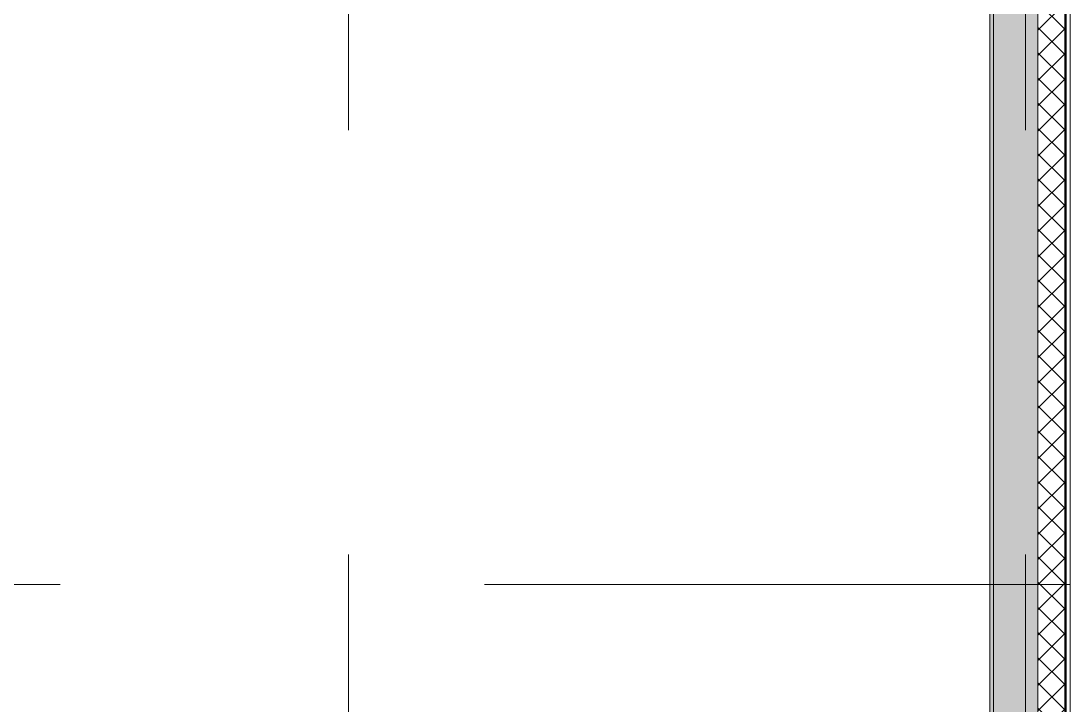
# Model space of a CAD drawing. Header units: millimetres. Extents: x -7229 to 196340, y -8553 to 29000.
# Drawn here: x 169588 to 175476, y 2924 to 6762 of the extents above; entities that cross this region are included whole.
import ezdxf

# ---------------------------------------------------------------- set-up
doc = ezdxf.new("R2010")
doc.units = ezdxf.units.MM
doc.linetypes.add('Осевая', pattern=[15875, 3175, -2381.25, 7937.5, -2381.25])
for name, color, linetype, lineweight in [('A-WALL-1', 7, 'Continuous', 9), ('A-WALL-4', 7, 'Continuous', 13), ('I-WALL-6', 7, 'Continuous', 9), ('Оси', 7, 'Continuous', 9), ('Оси-2', 7, 'Осевая', 9)]:
    doc.layers.add(name, color=color, linetype=linetype, lineweight=lineweight)
doc.layers.add('I-WALL-8', color=9, linetype='Continuous', lineweight=9, true_color=0x808080)

msp = doc.modelspace()

# ---------------------------------------------------------------- hatches: boundary and pattern name
at = {"layer": 'A-WALL-1'}
h = msp.add_hatch(dxfattribs=at)
h.set_pattern_fill('FP_144', color=256, style=0, pattern_type=2)
h.set_pattern_definition([(45, (50216.3, 0), (-70.71068, 70.71068), []), (135, (50216.3, 0), (-70.71068, -70.71068), [])])
h.paths.add_polyline_path([(175446.3, -250), (175446.3, 7700), (175296.3, 7700), (175296.3, -250), (175406.3, -250)])
h.paths.add_polyline_path([(175296.3, 8900), (175446.3, 8900), (175446.3, 10820), (175296.3, 10820), (175296.3, 9354.3)])
h.paths.add_polyline_path([(175446.3, 13120), (175446.3, 13670), (175296.3, 13670), (175296.3, 13120), (175406.3, 13120)])
h.paths.add_polyline_path([(175446.3, 15220), (175446.3, 21550), (175296.3, 21550), (175296.3, 15220), (175406.3, 15220)])
at = {"layer": 'I-WALL-6'}
h = msp.add_hatch(dxfattribs=at)
h.set_pattern_fill('FP_141', color=256, style=0, pattern_type=2)
h.set_pattern_definition([(45, (50216.3, 0), (-57.024626, 57.024626), []), (45, (50273.33, 0), (-57.024626, 57.024626), [100.806, -20.161, 3.353, -16.808])])
h.paths.add_polyline_path([(175046.3, -100), (175296.3, -100), (175296.3, 7700), (175244.3, 7700), (175244.3, 7720), (175046.3, 7719), (175046.3, -84.8)])
at = {"layer": 'I-WALL-8'}
h = msp.add_hatch(dxfattribs=at)
h.set_pattern_fill('FP_184', color=256, style=0, pattern_type=2)
h.set_pattern_definition([(0, (50216.302, 0), (121.92, 30.48), [10.058, -81.382, 10.058, -81.382, -487.68]), (0, (50216.302, 0), (121.92, 30.48), [-182.88, 10.058, -172.822, 10.058, -81.382, -213.36]), (0, (50216.302, 0), (121.92, 30.48), [-457.2, 10.058, -50.902, 10.058, -142.342]), (120, (50262.022, 15.24), (-87.356454, 90.345817), [10.058, -81.382, 10.058, -81.382, -487.68]), (120, (50262.022, 15.24), (-87.356454, 90.345817), [-182.88, 10.058, -172.822, 10.058, -81.382, -213.36]), (120, (50262.022, 15.24), (-87.356454, 90.345817), [-457.2, 10.058, -50.902, 10.058, -142.342]), (240, (50277.262, 76.2), (-34.563546, -120.825817), [10.058, -81.382, 10.058, -81.382, -487.68]), (240, (50277.262, 76.2), (-34.563546, -120.825817), [-182.88, 10.058, -172.822, 10.058, -81.382, -213.36]), (240, (50277.262, 76.2), (-34.563546, -120.825817), [-457.2, 10.058, -50.902, 10.058, -142.342])])
h.paths.add_polyline_path([(175026.3, 160), (175046.3, 160), (175046.3, 7700), (175026.3, 7700), (175026.3, 165.9)])
h.paths.add_polyline_path([(175028.2, 9961.9), (175046.3, 9969.5), (175045.3, 9979), (175029.6, 9963.3)])

# ---------------------------------------------------------------- linework, layer by layer
at = {"layer": 'A-WALL-1'}
for p, q in [((175476.3, 11722), (175476.3, -280)), ((175454.3, -258), (175454.3, 10820)), ((175296.3, 8900), (175296.3, -100))]:
    msp.add_line(p, q, dxfattribs=at)
at = {"layer": 'A-WALL-4'}
for p, q in [((175046.3, 7700), (175046.3, 160)), ((175446.3, -250), (175446.3, 7700)), ((175449.3, -253), (175449.3, 7700))]:
    msp.add_line(p, q, dxfattribs=at)
at = {"layer": 'I-WALL-6'}
for p, q in [((175026.3, 7719), (175026.3, 160)), ((175025.3, 6620), (175025.3, 6028.4)), ((175025.3, 6620), (175026.3, 6620)), ((175026.3, 6488.8), (175025.3, 6488.8)), ((175025.3, 6245.9), (175026.3, 6245.9)), ((175026.3, 6221.5), (175025.3, 6221.5)), ((175025.3, 6143.1), (175026.3, 6143.1)), ((175025.3, 6028.4), (175026.3, 6028.4)), ((175025.3, 5753.2), (175025.3, 4969.3)), ((175025.3, 5753.2), (175026.3, 5753.2)), ((175026.3, 5363.3), (175025.3, 5363.3)), ((175025.3, 4969.3), (175026.3, 4969.3)), ((175026.3, 4922), (175025.3, 4922)), ((175025.3, 3769), (175025.3, 4922)), ((175025.3, 4822.7), (175026.3, 4822.7)), ((175025.3, 4636), (175026.3, 4636)), ((175026.3, 4608.4), (175025.3, 4608.4)), ((175025.3, 4432.8), (175026.3, 4432.8)), ((175025.3, 4422.8), (175026.3, 4422.8)), ((175025.3, 4262.7), (175026.3, 4262.7)), ((175026.3, 4243.9), (175025.3, 4243.9)), ((175025.3, 4105.3), (175026.3, 4105.3)), ((175026.3, 4094.6), (175025.3, 4094.6)), ((175026.3, 4043.6), (175025.3, 4043.6)), ((175025.3, 3827.2), (175026.3, 3827.2)), ((175025.3, 3769), (175026.3, 3769)), ((175025.3, 3759), (175026.3, 3759)), ((175025.3, 3427.3), (175025.3, 3759)), ((175025.3, 3427.3), (175026.3, 3427.3)), ((175026.3, 2975.4), (175025.3, 2975.4)), ((175025.3, 2975.4), (175025.3, 2974.5)), ((175025.3, 2975), (175026.3, 2975)), ((175025.3, 2974.5), (175026.3, 2974.5))]:
    msp.add_line(p, q, dxfattribs=at)
at = {"layer": 'I-WALL-6', "flags": 128}
for points in [[(175025.3, 5026.6), (175025.3, 5038.3), (175025.3, 5050.8), (175025.3, 5063.5), (175025.3, 5076), (175025.3, 5087.7), (175025.3, 5098.4), (175025.3, 5107.4), (175025.3, 5114.5), (175025.3, 5119.5), (175025.3, 5122), (175025.3, 5122.1), (175025.3, 5119.7), (175025.3, 5114.9), (175025.3, 5107.9), (175025.3, 5098.9), (175025.3, 5088.4)], [(175025.3, 4975.1), (175025.3, 4985.6), (175025.3, 4997.2), (175025.3, 5009.4), (175025.3, 5021.9), (175025.3, 5034.2), (175025.3, 5046.1), (175025.3, 5057.2), (175025.3, 5067), (175025.3, 5075.4), (175025.3, 5082), (175025.3, 5086.7), (175025.3, 5089.4), (175025.3, 5089.9), (175025.3, 5088.2), (175025.3, 5084.3), (175025.3, 5078.5), (175025.3, 5070.8), (175025.3, 5061.6)], [(175025.3, 5088.4), (175025.3, 5076.6), (175025.3, 5064.2), (175025.3, 5051.5), (175025.3, 5039), (175025.3, 5027.2), (175025.3, 5016.6), (175025.3, 5007.5), (175025.3, 5000.4), (175025.3, 4995.5), (175025.3, 4992.9), (175025.3, 4992.9), (175025.3, 4995.3), (175025.3, 5000.1), (175025.3, 5007.1), (175025.3, 5016), (175025.3, 5026.6)], [(175025.3, 5061.6), (175025.3, 5051), (175025.3, 5039.5), (175025.3, 5027.3), (175025.3, 5014.8), (175025.3, 5002.4), (175025.3, 4990.5), (175025.3, 4979.5), (175025.3, 4969.6), (175025.3, 4961.3), (175025.3, 4954.6), (175025.3, 4949.9), (175025.3, 4947.3), (175025.3, 4946.8), (175025.3, 4948.5), (175025.3, 4952.3), (175025.3, 4958.2), (175025.3, 4965.8), (175025.3, 4975.1)], [(175025.3, 4947.8), (175025.3, 4955.8), (175025.3, 4964.4), (175025.3, 4973.6), (175025.3, 4982.9), (175025.3, 4992.2), (175025.3, 5001.1), (175025.3, 5009.4), (175025.3, 5016.8), (175025.3, 5023.1), (175025.3, 5028.1), (175025.3, 5031.6), (175025.3, 5033.6), (175025.3, 5033.9), (175025.3, 5032.7), (175025.3, 5029.8), (175025.3, 5025.4), (175025.3, 5019.7), (175025.3, 5012.7)], [(175025.3, 5012.7), (175025.3, 5004.8), (175025.3, 4996.1), (175025.3, 4987), (175025.3, 4977.6), (175025.3, 4968.4), (175025.3, 4959.4), (175025.3, 4951.2), (175025.3, 4943.8), (175025.3, 4937.5), (175025.3, 4932.5), (175025.3, 4929), (175025.3, 4927), (175025.3, 4926.6), (175025.3, 4927.9), (175025.3, 4930.8), (175025.3, 4935.2), (175025.3, 4940.9), (175025.3, 4947.8)], [(175025.3, 4864.4), (175025.3, 4879.5), (175025.3, 4895.8), (175025.3, 4912.7), (175025.3, 4929.7), (175025.3, 4946.1), (175025.3, 4961.4), (175025.3, 4975.1), (175025.3, 4986.7), (175025.3, 4995.8), (175025.3, 5002.2), (175025.3, 5005.5), (175025.3, 5005.7), (175025.3, 5002.8), (175025.3, 4996.8), (175025.3, 4988), (175025.3, 4976.7), (175025.3, 4963.3)], [(175025.3, 4934.1), (175025.3, 4938.2), (175025.3, 4942.6), (175025.3, 4947.2), (175025.3, 4951.9), (175025.3, 4956.6), (175025.3, 4961.1), (175025.3, 4965.4), (175025.3, 4969.3)], [(175025.3, 4963.3), (175025.3, 4948.1), (175025.3, 4931.8), (175025.3, 4914.9), (175025.3, 4898), (175025.3, 4881.5), (175025.3, 4866.2), (175025.3, 4852.5), (175025.3, 4840.9), (175025.3, 4831.8), (175025.3, 4825.5), (175025.3, 4822.2), (175025.3, 4822), (175025.3, 4824.9), (175025.3, 4830.8), (175025.3, 4839.6), (175025.3, 4850.9), (175025.3, 4864.4)], [(175025.3, 4923), (175025.3, 4925.8), (175025.3, 4928.8), (175025.3, 4931.9), (175025.3, 4935), (175025.3, 4938.1), (175025.3, 4940.9), (175025.3, 4943.4), (175025.3, 4945.6), (175025.3, 4947.3), (175025.3, 4948.5), (175025.3, 4949.2), (175025.3, 4949.2), (175025.3, 4948.7), (175025.3, 4947.7), (175025.3, 4946.1), (175025.3, 4944), (175025.3, 4941.5)], [(175025.3, 4941.5), (175025.3, 4938.7), (175025.3, 4935.7), (175025.3, 4932.6), (175025.3, 4929.5), (175025.3, 4926.5), (175025.3, 4923.6), (175025.3, 4921.1), (175025.3, 4918.9), (175025.3, 4917.2), (175025.3, 4916), (175025.3, 4915.4), (175025.3, 4915.3), (175025.3, 4915.8), (175025.3, 4916.9), (175025.3, 4918.5), (175025.3, 4920.5), (175025.3, 4923)], [(175025.3, 4922), (175025.3, 4922.1), (175025.3, 4923.1), (175025.3, 4924.8), (175025.3, 4927.3), (175025.3, 4930.4), (175025.3, 4934.1)], [(175025.3, 4841.8), (175025.3, 4845.4), (175025.3, 4849.2), (175025.3, 4853.2), (175025.3, 4857.3), (175025.3, 4861.4), (175025.3, 4865.3), (175025.3, 4868.9), (175025.3, 4872.1), (175025.3, 4874.8), (175025.3, 4876.9), (175025.3, 4878.4), (175025.3, 4879.2), (175025.3, 4879.3), (175025.3, 4878.6), (175025.3, 4877.3), (175025.3, 4875.3), (175025.3, 4872.7), (175025.3, 4869.6)], [(175025.3, 4869.6), (175025.3, 4866.1), (175025.3, 4862.3), (175025.3, 4858.3), (175025.3, 4854.2), (175025.3, 4850.1), (175025.3, 4846.2), (175025.3, 4842.6), (175025.3, 4839.4), (175025.3, 4836.7), (175025.3, 4834.6), (175025.3, 4833.1), (175025.3, 4832.3), (175025.3, 4832.2), (175025.3, 4832.9), (175025.3, 4834.2), (175025.3, 4836.2), (175025.3, 4838.7), (175025.3, 4841.8)], [(175025.3, 4755.1), (175025.3, 4766.8), (175025.3, 4779.3), (175025.3, 4792), (175025.3, 4804.5), (175025.3, 4816.3), (175025.3, 4826.9), (175025.3, 4835.9), (175025.3, 4843), (175025.3, 4848), (175025.3, 4850.5), (175025.3, 4850.6), (175025.3, 4848.2), (175025.3, 4843.4), (175025.3, 4836.4), (175025.3, 4827.4), (175025.3, 4816.9)], [(175025.3, 4816.9), (175025.3, 4805.2), (175025.3, 4792.7), (175025.3, 4780), (175025.3, 4767.5), (175025.3, 4755.7), (175025.3, 4745.1), (175025.3, 4736), (175025.3, 4728.9), (175025.3, 4724), (175025.3, 4721.4), (175025.3, 4721.4), (175025.3, 4723.8), (175025.3, 4728.6), (175025.3, 4735.6), (175025.3, 4744.5), (175025.3, 4755.1)], [(175025.3, 4592.9), (175025.3, 4611.4), (175025.3, 4631.4), (175025.3, 4652.2), (175025.3, 4673.1), (175025.3, 4693.3), (175025.3, 4712.3), (175025.3, 4729.2), (175025.3, 4743.7), (175025.3, 4755.1), (175025.3, 4763.1), (175025.3, 4767.4), (175025.3, 4767.8), (175025.3, 4764.4), (175025.3, 4757.3), (175025.3, 4746.7), (175025.3, 4732.9), (175025.3, 4716.5)], [(175025.3, 4716.5), (175025.3, 4698), (175025.3, 4678), (175025.3, 4657.2), (175025.3, 4636.3), (175025.3, 4616), (175025.3, 4597.1), (175025.3, 4580.1), (175025.3, 4565.7), (175025.3, 4554.3), (175025.3, 4546.3), (175025.3, 4542), (175025.3, 4541.5), (175025.3, 4544.9), (175025.3, 4552.1), (175025.3, 4562.7), (175025.3, 4576.5), (175025.3, 4592.9)]]:
    msp.add_lwpolyline(points, dxfattribs=at)
at = {"layer": 'I-WALL-6'}
for points, knots in [([(175025.3, 6620), (175025.3, 6473.9), (175025.3, 6362.7), (175025.3, 6272.9), (175025.3, 6144), (175025.3, 6086.6), (175025.3, 6028.4)], [-2.688977, -2.688977, -2.688977, -2.688977, -1.942835, -1.191311, -0.524464, 0, 0, 0, 0]), ([(175025.3, 6221.5), (175025.3, 6222.7), (175025.3, 6230.3), (175025.3, 6238.6), (175025.3, 6245.9)], [-1.272376, -1.272376, -1.272376, -1.272376, -1.25295, -1.1427281, -1.1427281, -1.1427281, -1.1427281]), ([(175025.3, 6245.9), (175025.3, 6238.6), (175025.3, 6230.3), (175025.3, 6222.7), (175025.3, 6221.5)], [1.1427281, 1.1427281, 1.1427281, 1.1427281, 1.25295, 1.272376, 1.272376, 1.272376, 1.272376]), ([(175025.3, 4636), (175025.3, 4526.7), (175025.3, 4468.4), (175025.3, 4364.8), (175025.3, 4282.3), (175025.3, 4243.9)], [0, 0, 0, 0, 0.787044, 1.615544, 2.248132, 2.248132, 2.248132, 2.248132]), ([(175025.3, 4105.3), (175025.3, 4022.3), (175025.3, 3985.9), (175025.3, 3937.3), (175025.3, 3841.9), (175025.3, 3806.3), (175025.3, 3769)], [0, 0, 0, 0, 0.382944, 0.819442, 1.25295, 1.618625, 1.618625, 1.618625, 1.618625]), ([(175025.3, 3759), (175025.3, 3796.3), (175025.3, 3831.8), (175025.3, 3927), (175025.3, 3975.4), (175025.3, 4011.8), (175025.3, 4094.6)], [-1.618625, -1.618625, -1.618625, -1.618625, -1.25295, -0.819442, -0.382944, 0, 0, 0, 0])]:
    msp.add_open_spline(points, degree=3, knots=knots, dxfattribs=at)
at = {"layer": 'Оси'}
msp.add_line((172976.3, 3600), (175476.3, 3600), dxfattribs=at)
at = {"layer": 'Оси-2'}
for p, q in [((171426.3, 593.7), (171426.3, 19415.1)), ((175226.3, 593.7), (175226.3, 19415.1)), ((134883.9, 3600), (172976.3, 3600))]:
    msp.add_line(p, q, dxfattribs=at)

doc.saveas('drawing.dxf')
